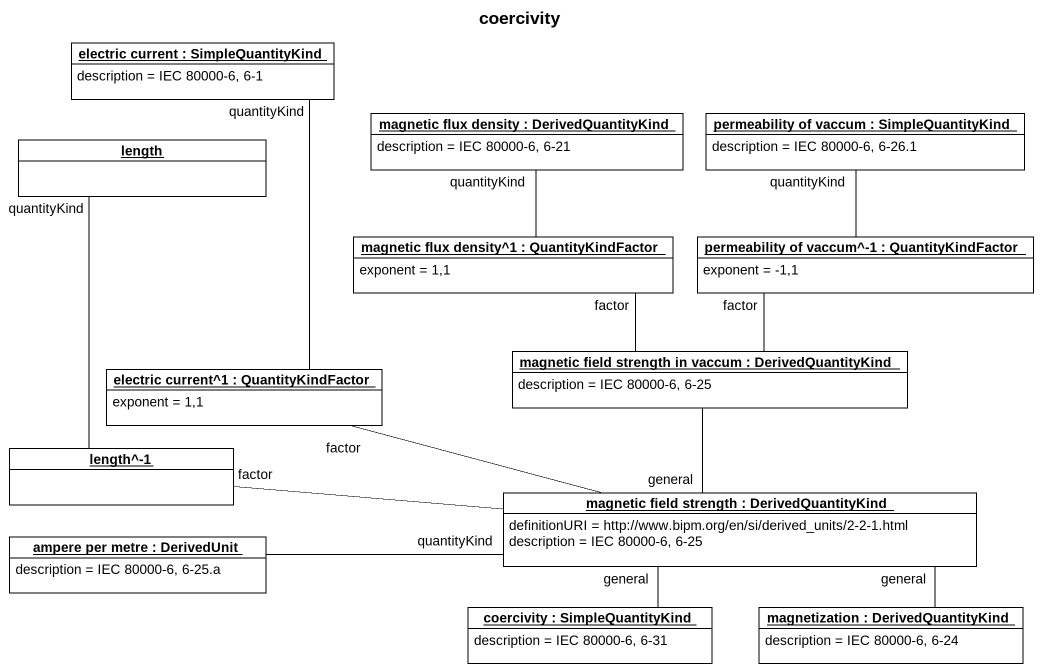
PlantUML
@startuml
title coercivity
hide circle
hide empty members
object "electric current : SimpleQuantityKind" as electric_current #FFFFFF {
  description = IEC 80000-6, 6-1
}
object length #FFFFFF
object "magnetic flux density : DerivedQuantityKind" as magnetic_flux_density #FFFFFF {
  description = IEC 80000-6, 6-21
}
object "permeability of vaccum : SimpleQuantityKind" as permeability_of_vaccum #FFFFFF {
  description = IEC 80000-6, 6-26.1
}
object "magnetic flux density^1 : QuantityKindFactor" as magnetic_flux_density_1 #FFFFFF {
  exponent = 1,1
}
object "permeability of vaccum^-1 : QuantityKindFactor" as permeability_of_vaccum_1 #FFFFFF {
  exponent = -1,1
}
object "electric current^1 : QuantityKindFactor" as electric_current_1 #FFFFFF {
  exponent = 1,1
}
object "magnetic field strength in vaccum : DerivedQuantityKind" as magnetic_field_strength_in #FFFFFF {
  description = IEC 80000-6, 6-25
}
object "length^-1" as length_1 #FFFFFF
object "magnetic field strength : DerivedQuantityKind" as magnetic_field_strength #FFFFFF {
  definitionURI = http://www.bipm.org/en/si/derived_units/2-2-1.html
  description = IEC 80000-6, 6-25
}
object "ampere per metre : DerivedUnit" as ampere_per_metre #FFFFFF {
  description = IEC 80000-6, 6-25.a
}
object "coercivity : SimpleQuantityKind" as coercivity #FFFFFF {
  description = IEC 80000-6, 6-31
}
object "magnetization : DerivedQuantityKind" as magnetization #FFFFFF {
  description = IEC 80000-6, 6-24
}
electric_current -- electric_current_1 : quantityKind
length -- length_1 : quantityKind
magnetic_flux_density -- magnetic_flux_density_1 : quantityKind
permeability_of_vaccum -- permeability_of_vaccum_1 : quantityKind
magnetic_flux_density_1 -right- magnetic_field_strength_in : factor
permeability_of_vaccum_1 -- magnetic_field_strength_in : factor
electric_current_1 -right- magnetic_field_strength : factor
magnetic_field_strength_in -- magnetic_field_strength : general
length_1 -right- magnetic_field_strength : factor
ampere_per_metre -right- magnetic_field_strength : quantityKind
coercivity -up- magnetic_field_strength : general
magnetization -up- magnetic_field_strength : general
@enduml
